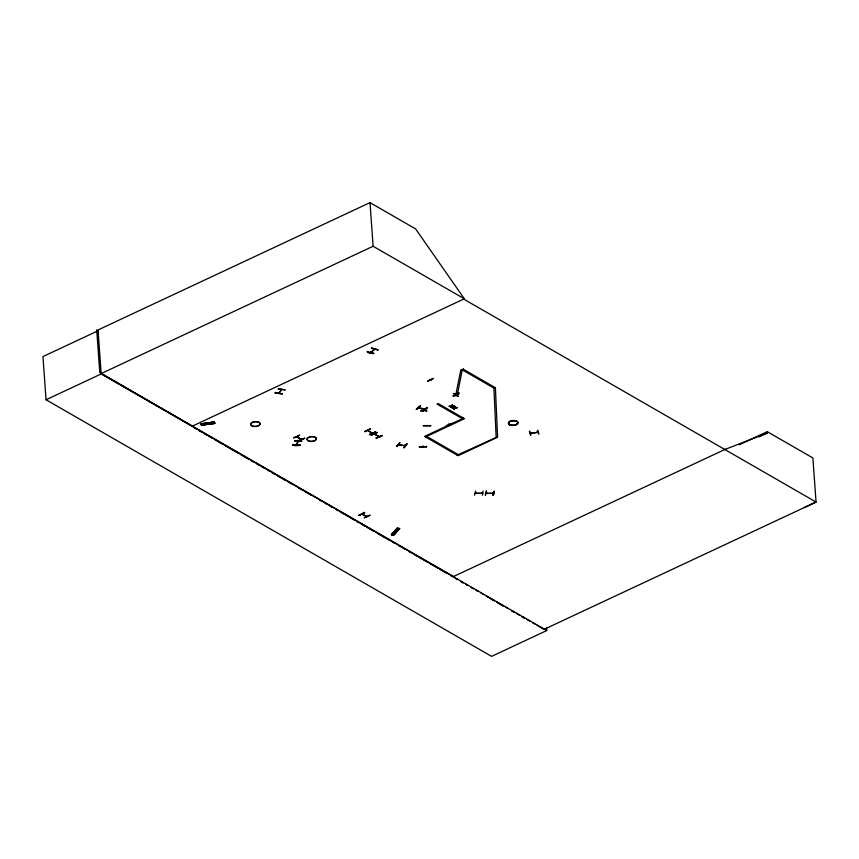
<?xml version="1.0" encoding="UTF-8"?>
<svg xmlns="http://www.w3.org/2000/svg" width="859" height="859" viewBox="0 0 859 859"><rect width="100%" height="100%" fill="white"/><g stroke="black" fill="none" stroke-linecap="round" stroke-linejoin="round"><path stroke-width="1.29" d="M298.234 441.279L296.817 444.661M300.167 444.887C300.629 445.681 292.146 446.39 292.801 444.457M300.102 445.445L292.747 444.973M282.31 393.454L282.182 394.023L275.202 392.896M275.191 392.95L275.32 392.391M426.59 446.326L426.612 446.669M418.558 407.842L424.733 409.496M373.751 353.124C374.137 354.101 366.17 353.092 367.416 351.374M367.394 351.707L373.772 353.478M373.547 353.661L367.212 351.911M474.501 495.203L475.639 491.026M476.015 493.42L476.09 492.798M482.039 493.216L481.92 492.798M482.382 495.246L483.134 491.026M486.409 491.047L485.292 495.246L486.462 491.026M486.849 493.238L486.913 492.798M493.259 495.192C495.364 486.817 494.376 494.322 493.173 494.891M370.497 352.577L374.567 349.13M371.131 352.308L371.077 351.664M374.803 349.237L370.863 352.587M423.047 446.626L423.068 445.8M362.595 514.316L362.552 513.897M426.687 410.763L426.386 411.278L421.705 408.465M421.683 408.519L426.655 410.817M364.699 431.766L370.594 428.77M426.698 408.465L420.824 411.16M299.694 435.277L293.628 437.95L299.49 435.18M371.303 435.309L377.144 432.582M201.103 424.206L214.492 422.274M201.446 425.216L214.89 423.423L201.371 424.851M214.406 421.919L214.847 423.165L201.414 425.13L201.027 423.852L214.417 421.919L201.017 423.97L214.428 422.016M364.592 512.576L358.89 515.454L364.613 512.297M278.703 393.175L278.971 392.896M281.763 389.632L278.96 393.293M297.203 436.63L296.913 436.683M374.664 433.935L379.066 436.683M379.12 436.716L378.561 435.964M416.207 409.313L420.513 405.609M420.481 405.899L416.465 409.367M368.071 430.391L368.275 430.305M372.495 433.194L367.792 430.445M430.434 379.528L430.831 380.075L430.66 379.399M430.477 380.161L430.456 379.495M423.702 409.958L424.432 410.173L425.065 409.045M455.914 394.764L455.367 394.013M275.309 392.756L282.332 393.809M396.933 446.465L399.736 442.782M292.736 445.037L300.188 445.241M301.788 441.279L294.422 440.86L301.756 441.032M297.955 441.215L296.376 445.026M361.897 514.24L366.997 516.688M449.139 406.071L451.49 406.146L452.21 404.61M450.728 406.983L451.125 407.553L451.834 406.028M452.221 407.842L454.572 407.928L455.291 406.382M453.81 408.755L454.196 409.324L454.916 407.8M454.186 405.749L451.984 406.114L452.564 404.814M457.267 407.52L455.066 407.885L455.646 406.586M450.76 407.338L451.34 406.06M453.842 409.12L454.422 407.842M531.141 433.301L531.141 432.678M278.176 388.934L285.295 389.889L278.295 388.794M278.745 393.218L281.462 389.589M399.8 442.847L396.6 446.508L399.768 442.492M399.091 444.715L399.188 444.307M404.686 445.757L404.621 445.145M403.998 447.314C413.372 436.168 397.953 456.344 406.758 443.555M296.784 436.844L301.616 439.389M301.004 439.282L301.101 438.659M374.213 434.128L378.862 436.78M367.652 430.606L372.291 433.29M430.993 379.979L431.197 379.882M456.118 394.668L455.571 393.916M448.666 424.367L448.774 423.755M455.259 395.419L455.399 395.076M397.223 528.124L391.693 534.867L397.878 528.317L392.112 534.932M399.102 528.468L393.207 535.146L399.07 528.382L399.703 528.672L397.234 528.049L391.382 534.803L397.696 528.199M393.368 535.071L399.521 528.457L393.197 535.136M399.703 528.661L393.948 535.275L391.371 534.792M416.529 409.442L420.534 405.974M419.278 407.391L419.074 407.95M424.131 409.292L424.239 408.723M423.251 411.214C435.459 400.38 414.553 418.934 426.891 407.327M371.507 348.282L378.067 349.838L371.485 347.927M475.295 493.249L482.683 493.238M482.726 493.399L475.338 493.42M493.474 493.399L486.097 493.399L493.603 493.249M425.001 409.56L424.593 409.754M370.905 352.233L370.863 351.599M364.646 512.651L358.912 515.421M364.334 517.752L369.864 515.132M364.377 517.794L370.1 515.271M529.745 431.068L530.959 435.169M398.447 444.64L405.427 445.714M405.298 445.853L398.479 444.812M546.549 627.94L546.732 630.549L101.19 373.944L98.033 329.953L369.993 202.627L415.606 228.902L464.332 298.803L463.699 299.104L816.05 502.043L812.893 457.954L767.28 431.69L739.363 444.758M804.282 507.615L816.05 502.043L544.091 629.357L537.165 625.363M98.098 330.758L42.95 356.571L46.042 399.757L491.595 656.373L546.732 630.549M463.763 299.136L464.397 298.835L373.117 246.265L101.158 373.579L453.52 576.518M46.042 399.757L101.19 373.944M191.74 426.418L464.332 298.803M304.752 438.23L298.9 440.989L304.752 438.23L298.61 440.474M463.549 418.161L424.582 436.404L458.083 455.699L497.05 437.456L496.126 436.93L493.936 388.085L495.074 387.549L463.42 369.316L460.821 369.853L455.657 395.645L457.117 395.645L462.282 369.853L493.936 388.085L495.407 387.989L497.586 436.834L457.16 455.173M376.349 438.24C387.366 432.582 380.913 437.242 376.07 437.768M425.506 436.941L464.472 418.698L438.219 403.58L437.081 404.106L462.41 418.698M725.479 449.203L452.876 576.819L450.556 575.487M758.894 436.92L767.377 432.947L767.28 431.69M427.664 381.439L433.505 378.357L427.632 381.074M453.595 393.54L458.309 396.289L453.273 393.358M420.835 410.913L426.708 408.186M369.724 434.751C382.459 427.943 371.324 436.039 369.434 434.246M453.058 395.72C452.886 396.858 460.295 394.313 458.931 393.003M452.425 423.347L446.261 425.549M724.835 449.504L767.377 432.947M418.601 407.649L425.098 409.496M391.521 534.727L392.166 534.942L391.532 534.652M362.004 514.069L367.137 516.56M301.412 439.518L296.763 436.802M201.35 424.926L214.793 423.165M537.584 430.338L538.808 434.106L537.616 430.359M537.745 432.378L530.411 433.387L537.777 432.238M449.171 406.425L451.362 406.425M452.253 408.208L454.443 408.197M451.855 406.382L454.207 406.103M454.937 408.165L457.289 407.885M423.294 425.86L430.767 425.86M426.622 446.691L419.085 446.884L426.579 446.841M537.025 432.496L536.918 431.894M396.654 528.714L398.941 529.133M394.174 531.592L396.45 532.011M393.594 532.269L395.87 532.677M393.078 532.859L395.355 533.278M392.499 533.536L394.786 533.944M392.112 533.976L394.399 534.395M371.539 348.196L377.896 349.935M426.644 436.404L458.298 454.636M382.201 435.545L376.156 438.122M194.059 427.75L196.378 429.092M198.697 430.423L202.176 432.431M204.506 433.763L206.826 435.105M209.145 436.447L212.624 438.444M214.943 439.787L223.072 444.468M225.391 445.8L238.158 453.155M240.477 454.486L248.605 459.168M250.925 460.51L253.244 461.841M256.734 463.849L259.053 465.181M261.372 466.523L264.851 468.531M267.181 469.862L269.501 471.204M271.82 472.536L275.299 474.544M277.618 475.886L285.746 480.557M288.066 481.899L291.545 483.907M298.513 487.912L301.992 489.92M304.311 491.251L311.28 495.267M319.408 499.949L321.728 501.28M325.207 503.288L327.526 504.63M329.845 505.962L332.175 507.304M335.654 509.301L337.974 510.643M340.293 511.975L343.783 513.983M346.102 515.325L348.421 516.656M350.74 517.998L354.219 519.996M356.549 521.338L358.869 522.669M361.188 524.011L364.667 526.019M366.986 527.351L373.955 531.367M377.434 533.375L390.201 540.719M392.52 542.061L394.85 543.393M398.329 545.401L400.648 546.743M402.968 548.074L405.287 549.416M408.777 551.414L411.096 552.756M413.415 554.087L416.894 556.095M419.224 557.437L421.544 558.769M423.863 560.111L427.342 562.108M429.661 563.45L437.789 568.132M440.109 569.463L447.077 573.479M457.493 579.481L455.184 578.15L457.482 579.481M463.269 582.799L460.961 581.479L463.248 582.821M471.355 587.459L473.663 588.791L471.301 587.481M480.589 592.774L484.046 594.772M486.355 596.103L494.44 600.763M496.749 602.084L503.675 606.078M505.983 607.41L508.303 608.741M511.76 610.738L514.069 612.059M516.377 613.39L519.845 615.388M522.154 616.719L524.462 618.051M526.771 619.382L530.239 621.368M532.548 622.7L534.856 624.031M192.373 426.118L99.784 372.548L96.713 329.727M486.28 596.146L488.578 597.477M490.886 598.809L494.344 600.806M496.642 602.138L503.557 606.132M511.62 610.803L513.918 612.134M521.982 616.794L524.291 618.126M421.962 408.304L426.719 411.128M370.379 428.942L364.721 431.486M372.516 433.161L371.743 432.539M213.043 422.113L213.483 423.358M207.212 422.961L207.653 424.196M205.849 423.154L206.3 424.4M204.646 423.326L205.086 424.571M203.293 423.53L203.733 424.765M202.38 423.659L202.821 424.894M453.112 396.01L458.964 393.046M375.362 431.809L369.488 434.536M529.391 431.433L530.551 435.223M492.733 492.798L492.744 493.377M463.377 368.779L463.42 369.316M430.746 425.613L423.262 425.592M369.993 202.627L373.117 246.265M377.165 432.302L371.324 435.041M494.022 491.294L493.195 495.246L494.022 491.294M467.887 585.462L465.578 584.131L467.854 585.484M478.28 591.454L475.972 590.122L478.216 591.475M252.632 426.225A4.682 2.384 -4.1 0 0 260.03 424.142A4.682 2.384 -4.1 0 0 253.469 422.07A4.682 2.384 -4.1 0 0 252.632 426.225M252.61 426.085A4.714 2.405 -4.1 0 0 260.052 423.992A4.714 2.405 -4.1 0 0 253.448 421.898A4.714 2.405 -4.1 0 0 252.61 426.085M308.972 441.172A4.682 2.384 -4.1 0 0 316.37 439.099A4.682 2.384 -4.1 0 0 309.798 437.016A4.682 2.384 -4.1 0 0 308.972 441.172M308.939 441.032A4.714 2.405 -4.1 0 0 316.38 438.938A4.714 2.405 -4.1 0 0 309.777 436.844A4.714 2.405 -4.1 0 0 308.939 441.032M510.407 425.194A4.692 2.394 -4.1 0 0 517.816 423.1A4.692 2.394 -4.1 0 0 511.245 421.017A4.692 2.394 -4.1 0 0 510.407 425.194M510.386 425.044A4.714 2.405 -4.1 0 0 517.827 422.95A4.714 2.405 -4.1 0 0 511.223 420.856A4.714 2.405 -4.1 0 0 510.386 425.044A4.714 2.405 -4.1 0 0 517.827 422.95A4.714 2.405 -4.1 0 0 511.223 420.856A4.714 2.405 -4.1 0 0 510.386 425.044"/></g></svg>
